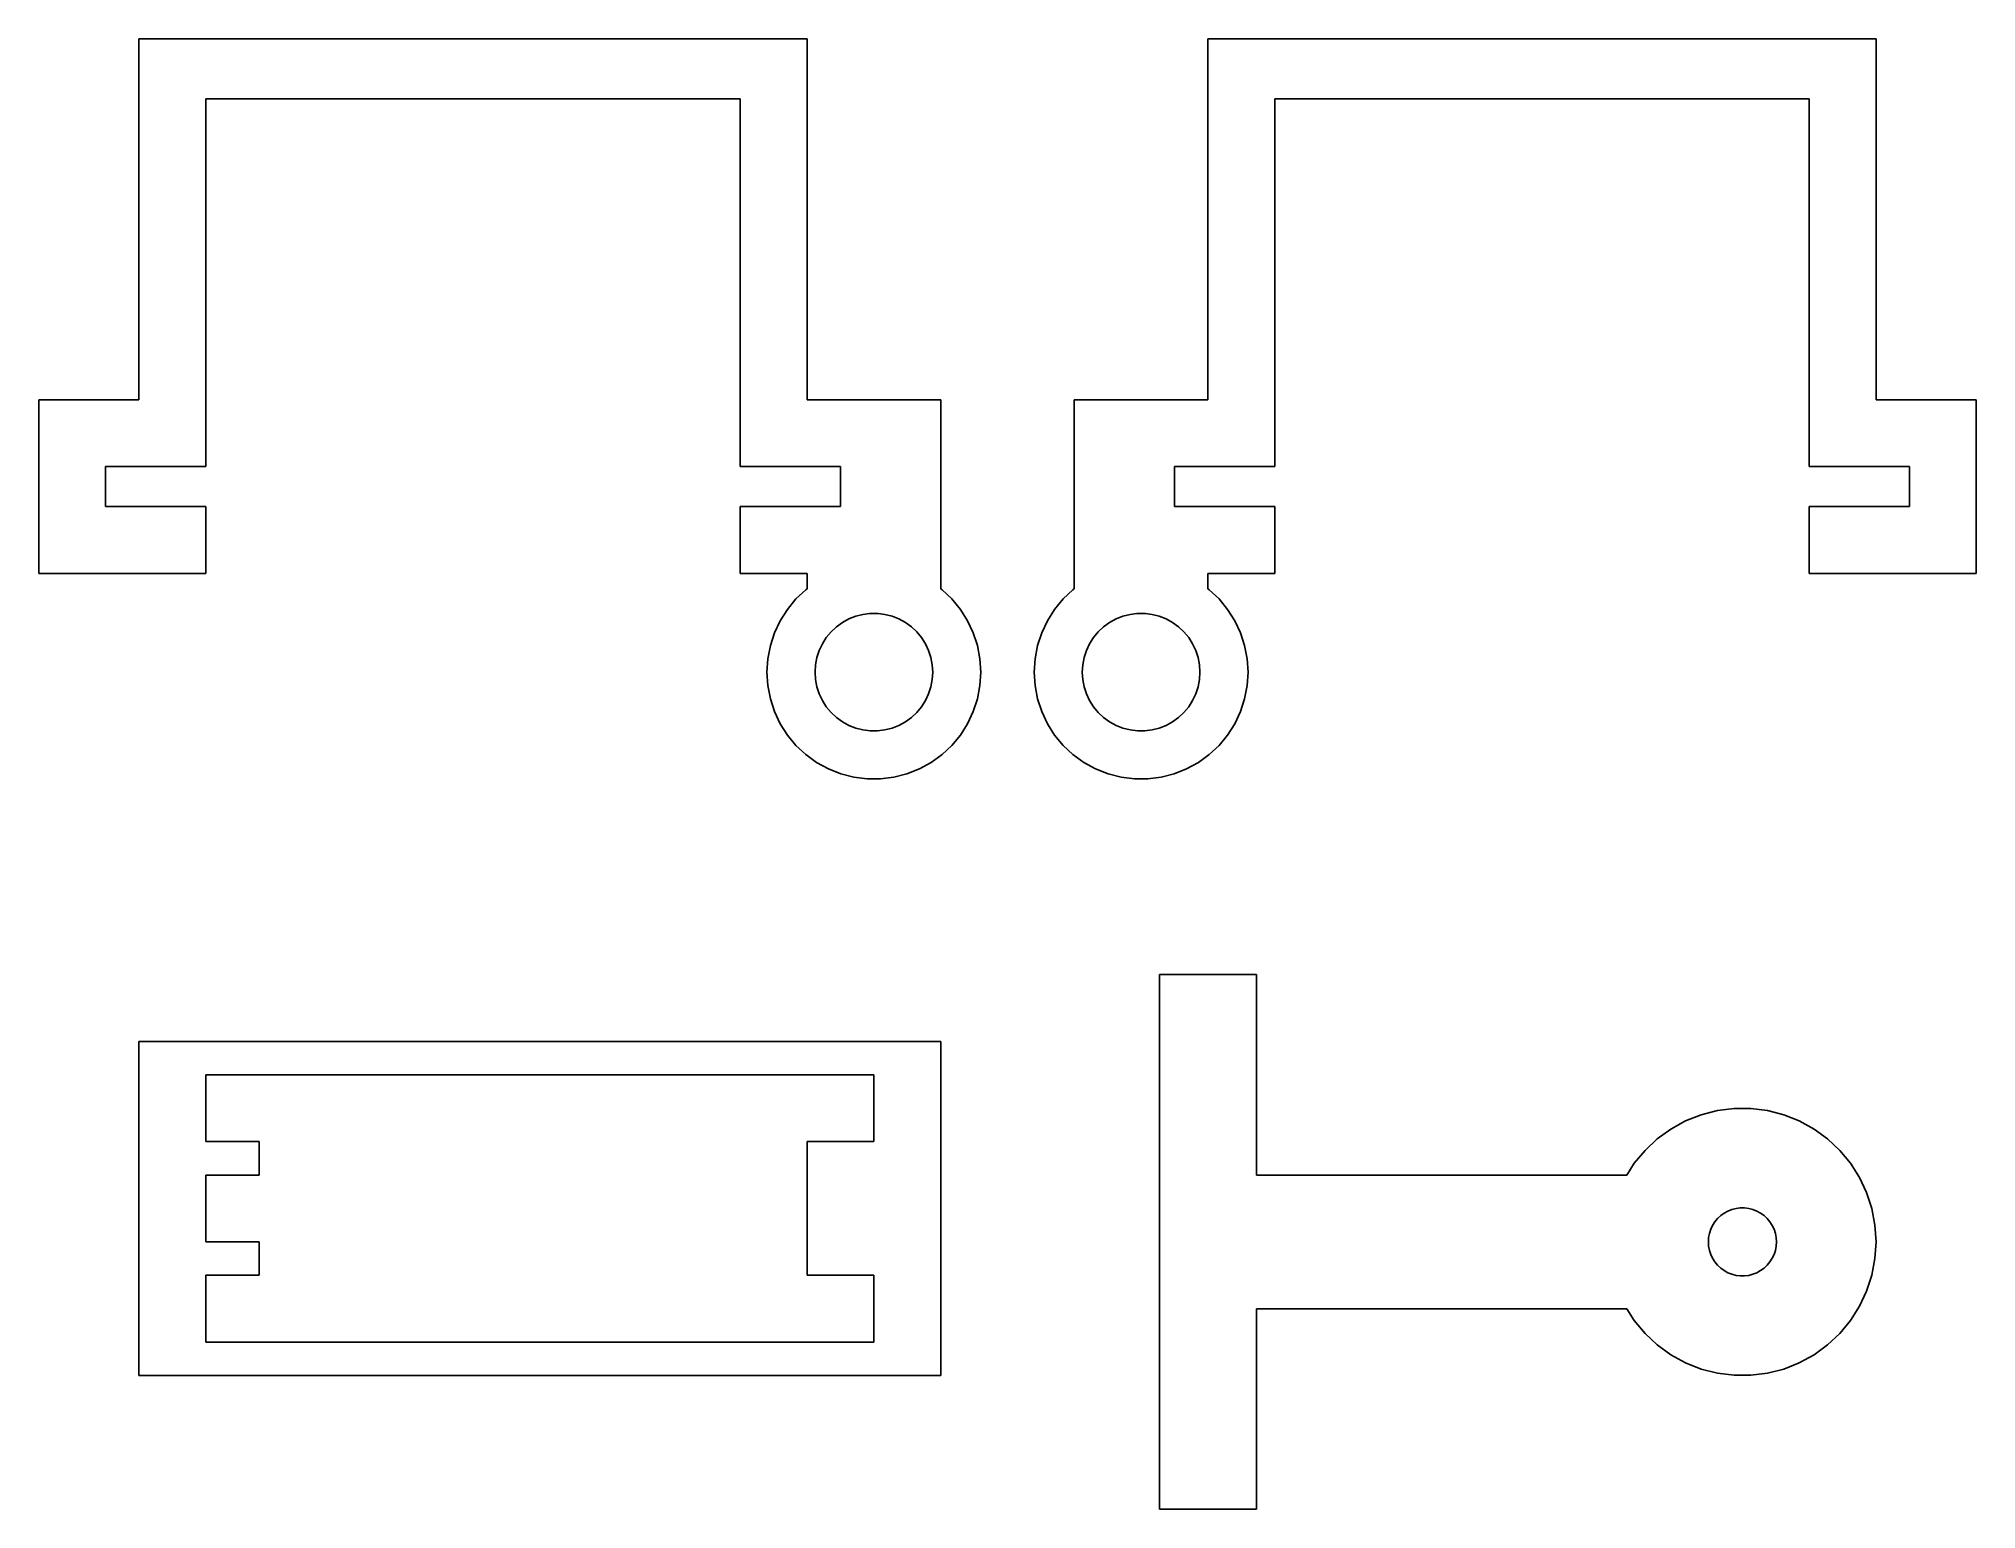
# Model space of a CAD drawing. Header units: metres. Extents: x -8 to 138, y -10 to 100.
import ezdxf

# ---------------------------------------------------------------- set-up
doc = ezdxf.new("R2010")
doc.units = ezdxf.units.M

msp = doc.modelspace()

# ---------------------------------------------------------------- linework, layer by layer
for p, q in [((50, 100), (0, 100)), ((0, 100), (0, 73)), ((50, 73), (50, 100)), ((130, 100), (80, 100)), ((80, 100), (80, 73)), ((130, 73), (130, 100)), ((5, 68), (5, 95.5)), ((5, 95.5), (45, 95.5)), ((45, 95.5), (45, 68)), ((85, 68), (85, 95.5)), ((85, 95.5), (125, 95.5)), ((125, 95.5), (125, 68)), ((0, 73), (-7.5, 73)), ((-7.5, 73), (-7.5, 60)), ((60, 73), (50, 73)), ((60, 58.8513), (60, 73)), ((80, 73), (70, 73)), ((70, 73), (70, 58.8513)), ((137.5, 73), (130, 73)), ((137.5, 60), (137.5, 73)), ((-2.5, 65), (-2.5, 68)), ((-2.5, 68), (5, 68)), ((45, 68), (52.5, 68)), ((52.5, 68), (52.5, 65)), ((77.5, 65), (77.5, 68)), ((77.5, 68), (85, 68)), ((125, 68), (132.5, 68)), ((132.5, 68), (132.5, 65)), ((5, 65), (-2.5, 65)), ((5, 60), (5, 65)), ((52.5, 65), (45, 65)), ((45, 65), (45, 60)), ((85, 65), (77.5, 65)), ((85, 60), (85, 65)), ((132.5, 65), (125, 65)), ((125, 65), (125, 60)), ((-7.5, 60), (5, 60)), ((45, 60), (50, 60)), ((50, 60), (50, 58.8513)), ((80, 58.8513), (80, 60)), ((80, 60), (85, 60)), ((125, 60), (137.5, 60)), ((49.1683, 58.0914), (48.5279, 57.3173)), ((49.9006, 58.7791), (49.1683, 58.0914)), ((50, 58.8513), (49.9006, 58.7791)), ((60.0994, 58.7791), (60, 58.8513)), ((60.8317, 58.0914), (60.0994, 58.7791)), ((61.4721, 57.3173), (60.8317, 58.0914)), ((69.1683, 58.0914), (68.5279, 57.3173)), ((69.9006, 58.7791), (69.1683, 58.0914)), ((70, 58.8513), (69.9006, 58.7791)), ((80.0994, 58.7791), (80, 58.8513)), ((80.8317, 58.0914), (80.0994, 58.7791)), ((81.4721, 57.3173), (80.8317, 58.0914)), ((48.5279, 57.3173), (47.9895, 56.469)), ((52.6424, 56.33), (53.1266, 56.5962)), ((53.1266, 56.5962), (53.6403, 56.7996)), ((53.6403, 56.7996), (54.1755, 56.937)), ((54.1755, 56.937), (54.6738, 57)), ((54.6738, 57), (55.3262, 57)), ((55.3262, 57), (55.8245, 56.937)), ((55.8245, 56.937), (56.3597, 56.7996)), ((56.3597, 56.7996), (56.8734, 56.5962)), ((56.8734, 56.5962), (57.3576, 56.33)), ((62.0105, 56.469), (61.4721, 57.3173)), ((68.5279, 57.3173), (67.9895, 56.469)), ((72.6424, 56.33), (73.1266, 56.5962)), ((73.1266, 56.5962), (73.6403, 56.7996)), ((73.6403, 56.7996), (74.1755, 56.937)), ((74.1755, 56.937), (74.6738, 57)), ((74.6738, 57), (75.3262, 57)), ((75.3262, 57), (75.8245, 56.937)), ((75.8245, 56.937), (76.3597, 56.7996)), ((76.3597, 56.7996), (76.8734, 56.5962)), ((76.8734, 56.5962), (77.3576, 56.33)), ((82.0105, 56.469), (81.4721, 57.3173)), ((47.5618, 55.56), (47.2513, 54.6045)), ((47.9895, 56.469), (47.5618, 55.56)), ((51.1443, 54.7347), (51.4403, 55.2012)), ((51.4403, 55.2012), (51.7925, 55.627)), ((51.7925, 55.627), (52.1953, 56.0052)), ((52.1953, 56.0052), (52.6424, 56.33)), ((57.3576, 56.33), (57.8047, 56.0052)), ((57.8047, 56.0052), (58.2075, 55.627)), ((58.2075, 55.627), (58.5597, 55.2012)), ((58.5597, 55.2012), (58.8557, 54.7347)), ((62.4382, 55.56), (62.0105, 56.469)), ((62.7487, 54.6045), (62.4382, 55.56)), ((67.5618, 55.56), (67.2513, 54.6045)), ((67.9895, 56.469), (67.5618, 55.56)), ((71.1443, 54.7347), (71.4403, 55.2012)), ((71.4403, 55.2012), (71.7925, 55.627)), ((71.7925, 55.627), (72.1953, 56.0052)), ((72.1953, 56.0052), (72.6424, 56.33)), ((77.3576, 56.33), (77.8047, 56.0052)), ((77.8047, 56.0052), (78.2075, 55.627)), ((78.2075, 55.627), (78.5597, 55.2012)), ((78.5597, 55.2012), (78.8557, 54.7347)), ((82.4382, 55.56), (82.0105, 56.469)), ((82.7487, 54.6045), (82.4382, 55.56)), ((47.2513, 54.6045), (47.0631, 53.6176)), ((50.6347, 53.1664), (50.7382, 53.7092)), ((50.7382, 53.7092), (50.909, 54.2347)), ((50.909, 54.2347), (51.1443, 54.7347)), ((58.8557, 54.7347), (59.091, 54.2347)), ((59.091, 54.2347), (59.2618, 53.7092)), ((59.2618, 53.7092), (59.3653, 53.1664)), ((62.9369, 53.6176), (62.7487, 54.6045)), ((67.2513, 54.6045), (67.0631, 53.6176)), ((70.6347, 53.1664), (70.7382, 53.7092)), ((70.7382, 53.7092), (70.909, 54.2347)), ((70.909, 54.2347), (71.1443, 54.7347)), ((78.8557, 54.7347), (79.091, 54.2347)), ((79.091, 54.2347), (79.2618, 53.7092)), ((79.2618, 53.7092), (79.3653, 53.1664)), ((82.9369, 53.6176), (82.7487, 54.6045)), ((47.0631, 53.6176), (47, 52.615)), ((47, 52.615), (47.0631, 51.6123)), ((50.6, 52.615), (50.6347, 53.1664)), ((50.6347, 52.0635), (50.6, 52.615)), ((59.3653, 53.1664), (59.4, 52.615)), ((59.4, 52.615), (59.3653, 52.0635)), ((63, 52.615), (62.9369, 53.6176)), ((62.9369, 51.6123), (63, 52.615)), ((67.0631, 53.6176), (67, 52.615)), ((67, 52.615), (67.0631, 51.6123)), ((70.6, 52.615), (70.6347, 53.1664)), ((70.6347, 52.0635), (70.6, 52.615)), ((79.3653, 53.1664), (79.4, 52.615)), ((79.4, 52.615), (79.3653, 52.0635)), ((83, 52.615), (82.9369, 53.6176)), ((82.9369, 51.6123), (83, 52.615)), ((47.0631, 51.6123), (47.2513, 50.6255)), ((50.7382, 51.5208), (50.6347, 52.0635)), ((50.909, 50.9952), (50.7382, 51.5208)), ((51.1443, 50.4953), (50.909, 50.9952)), ((59.091, 50.9952), (58.8557, 50.4953)), ((59.2618, 51.5208), (59.091, 50.9952)), ((59.3653, 52.0635), (59.2618, 51.5208)), ((62.7487, 50.6255), (62.9369, 51.6123)), ((67.0631, 51.6123), (67.2513, 50.6255)), ((70.7382, 51.5208), (70.6347, 52.0635)), ((70.909, 50.9952), (70.7382, 51.5208)), ((71.1443, 50.4953), (70.909, 50.9952)), ((79.091, 50.9952), (78.8557, 50.4953)), ((79.2618, 51.5208), (79.091, 50.9952)), ((79.3653, 52.0635), (79.2618, 51.5208)), ((82.7487, 50.6255), (82.9369, 51.6123)), ((47.2513, 50.6255), (47.5618, 49.67)), ((47.5618, 49.67), (47.9895, 48.761)), ((51.4403, 50.0287), (51.1443, 50.4953)), ((51.7925, 49.603), (51.4403, 50.0287)), ((52.1953, 49.2247), (51.7925, 49.603)), ((58.2075, 49.603), (57.8047, 49.2247)), ((58.5597, 50.0287), (58.2075, 49.603)), ((58.8557, 50.4953), (58.5597, 50.0287)), ((62.0105, 48.761), (62.4382, 49.67)), ((62.4382, 49.67), (62.7487, 50.6255)), ((67.2513, 50.6255), (67.5618, 49.67)), ((67.5618, 49.67), (67.9895, 48.761)), ((71.4403, 50.0287), (71.1443, 50.4953)), ((71.7925, 49.603), (71.4403, 50.0287)), ((72.1953, 49.2247), (71.7925, 49.603)), ((78.2075, 49.603), (77.8047, 49.2247)), ((78.5597, 50.0287), (78.2075, 49.603)), ((78.8557, 50.4953), (78.5597, 50.0287)), ((82.0105, 48.761), (82.4382, 49.67)), ((82.4382, 49.67), (82.7487, 50.6255)), ((47.9895, 48.761), (48.5279, 47.9127)), ((48.5279, 47.9127), (49.1683, 47.1386)), ((52.6424, 48.8999), (52.1953, 49.2247)), ((53.1266, 48.6338), (52.6424, 48.8999)), ((53.6403, 48.4303), (53.1266, 48.6338)), ((54.1755, 48.2929), (53.6403, 48.4303)), ((54.7237, 48.2237), (54.1755, 48.2929)), ((55.2763, 48.2237), (54.7237, 48.2237)), ((55.8245, 48.2929), (55.2763, 48.2237)), ((56.3597, 48.4303), (55.8245, 48.2929)), ((56.8734, 48.6338), (56.3597, 48.4303)), ((57.3576, 48.8999), (56.8734, 48.6338)), ((57.8047, 49.2247), (57.3576, 48.8999)), ((60.8317, 47.1386), (61.4721, 47.9127)), ((61.4721, 47.9127), (62.0105, 48.761)), ((67.9895, 48.761), (68.5279, 47.9127)), ((68.5279, 47.9127), (69.1683, 47.1386)), ((72.6424, 48.8999), (72.1953, 49.2247)), ((73.1266, 48.6338), (72.6424, 48.8999)), ((73.6403, 48.4303), (73.1266, 48.6338)), ((74.1755, 48.2929), (73.6403, 48.4303)), ((74.7237, 48.2237), (74.1755, 48.2929)), ((75.2763, 48.2237), (74.7237, 48.2237)), ((75.8245, 48.2929), (75.2763, 48.2237)), ((76.3597, 48.4303), (75.8245, 48.2929)), ((76.8734, 48.6338), (76.3597, 48.4303)), ((77.3576, 48.8999), (76.8734, 48.6338)), ((77.8047, 49.2247), (77.3576, 48.8999)), ((80.8317, 47.1386), (81.4721, 47.9127)), ((81.4721, 47.9127), (82.0105, 48.761)), ((49.1683, 47.1386), (49.9006, 46.4509)), ((49.9006, 46.4509), (50.7134, 45.8604)), ((59.2866, 45.8604), (60.0994, 46.4509)), ((60.0994, 46.4509), (60.8317, 47.1386)), ((69.1683, 47.1386), (69.9006, 46.4509)), ((69.9006, 46.4509), (70.7134, 45.8604)), ((79.2866, 45.8604), (80.0994, 46.4509)), ((80.0994, 46.4509), (80.8317, 47.1386)), ((50.7134, 45.8604), (51.5938, 45.3764)), ((51.5938, 45.3764), (52.5279, 45.0065)), ((52.5279, 45.0065), (53.501, 44.7567)), ((56.499, 44.7567), (57.4721, 45.0065)), ((57.4721, 45.0065), (58.4062, 45.3764)), ((58.4062, 45.3764), (59.2866, 45.8604)), ((70.7134, 45.8604), (71.5938, 45.3764)), ((71.5938, 45.3764), (72.5279, 45.0065)), ((72.5279, 45.0065), (73.501, 44.7567)), ((76.499, 44.7567), (77.4721, 45.0065)), ((77.4721, 45.0065), (78.4062, 45.3764)), ((78.4062, 45.3764), (79.2866, 45.8604)), ((53.501, 44.7567), (54.4977, 44.6308)), ((54.4977, 44.6308), (55.5023, 44.6308)), ((55.5023, 44.6308), (56.499, 44.7567)), ((73.501, 44.7567), (74.4977, 44.6308)), ((74.4977, 44.6308), (75.5023, 44.6308)), ((75.5023, 44.6308), (76.499, 44.7567)), ((83.625, 30), (76.375, 30)), ((76.375, 30), (76.375, -10)), ((83.625, 15), (83.625, 30)), ((60, 25), (0, 25)), ((0, 25), (0, 0)), ((60, 0), (60, 25)), ((5, 17.5), (5, 22.5)), ((5, 22.5), (55, 22.5)), ((55, 22.5), (55, 17.5)), ((115.742, 19.0483), (114.642, 18.4433)), ((116.91, 19.5106), (115.742, 19.0483)), ((118.126, 19.8229), (116.91, 19.5106)), ((119.372, 19.9803), (118.126, 19.8229)), ((120.628, 19.9803), (119.372, 19.9803)), ((121.874, 19.8229), (120.628, 19.9803)), ((123.09, 19.5106), (121.874, 19.8229)), ((124.258, 19.0483), (123.09, 19.5106)), ((125.358, 18.4433), (124.258, 19.0483)), ((9, 17.5), (5, 17.5)), ((9, 15), (9, 17.5)), ((55, 17.5), (50, 17.5)), ((50, 17.5), (50, 7.5)), ((113.626, 17.7051), (112.71, 16.8455)), ((114.642, 18.4433), (113.626, 17.7051)), ((126.374, 17.7051), (125.358, 18.4433)), ((127.29, 16.8455), (126.374, 17.7051)), ((112.71, 16.8455), (111.91, 15.8778)), ((128.09, 15.8778), (127.29, 16.8455)), ((5, 10), (5, 15)), ((5, 15), (9, 15)), ((111.353, 15), (83.625, 15)), ((111.91, 15.8778), (111.353, 15)), ((128.763, 14.8175), (128.09, 15.8778)), ((129.298, 13.6812), (128.763, 14.8175)), ((129.686, 12.4869), (129.298, 13.6812)), ((117.937, 11.4988), (118.141, 11.7456)), ((118.141, 11.7456), (118.375, 11.9648)), ((118.375, 11.9648), (118.634, 12.153)), ((118.634, 12.153), (118.914, 12.3073)), ((118.914, 12.3073), (119.212, 12.4252)), ((119.212, 12.4252), (119.522, 12.5048)), ((119.522, 12.5048), (119.84, 12.545)), ((119.84, 12.545), (120.16, 12.545)), ((120.16, 12.545), (120.478, 12.5048)), ((120.478, 12.5048), (120.788, 12.4252)), ((120.788, 12.4252), (121.086, 12.3073)), ((121.086, 12.3073), (121.366, 12.153)), ((121.366, 12.153), (121.625, 11.9648)), ((121.625, 11.9648), (121.859, 11.7456)), ((121.859, 11.7456), (122.063, 11.4988)), ((129.921, 11.2533), (129.686, 12.4869)), ((117.45, 10), (117.47, 10.3196)), ((117.47, 10.3196), (117.53, 10.6342)), ((117.53, 10.6342), (117.629, 10.9387)), ((117.629, 10.9387), (117.765, 11.2285)), ((117.765, 11.2285), (117.937, 11.4988)), ((122.063, 11.4988), (122.235, 11.2285)), ((122.235, 11.2285), (122.371, 10.9387)), ((122.371, 10.9387), (122.47, 10.6342)), ((122.47, 10.6342), (122.53, 10.3196)), ((122.53, 10.3196), (122.55, 10)), ((130, 10), (129.921, 11.2533)), ((9, 10), (5, 10)), ((9, 7.5), (9, 10)), ((117.47, 9.68039), (117.45, 10)), ((117.53, 9.36583), (117.47, 9.68039)), ((117.629, 9.06128), (117.53, 9.36583)), ((117.765, 8.77151), (117.629, 9.06128)), ((117.937, 8.50114), (117.765, 8.77151)), ((122.235, 8.77151), (122.063, 8.50114)), ((122.371, 9.06128), (122.235, 8.77151)), ((122.47, 9.36583), (122.371, 9.06128)), ((122.53, 9.68039), (122.47, 9.36583)), ((122.55, 10), (122.53, 9.68039)), ((129.686, 7.51309), (129.921, 8.74666)), ((129.921, 8.74666), (130, 10)), ((5, 2.5), (5, 7.5)), ((5, 7.5), (9, 7.5)), ((50, 7.5), (55, 7.5)), ((55, 7.5), (55, 2.5)), ((118.141, 8.25439), (117.937, 8.50114)), ((118.375, 8.03519), (118.141, 8.25439)), ((118.634, 7.84695), (118.375, 8.03519)), ((118.914, 7.69269), (118.634, 7.84695)), ((119.212, 7.5748), (118.914, 7.69269)), ((119.522, 7.49516), (119.212, 7.5748)), ((119.84, 7.45502), (119.522, 7.49516)), ((120.16, 7.45502), (119.84, 7.45502)), ((120.478, 7.49516), (120.16, 7.45502)), ((120.788, 7.5748), (120.478, 7.49516)), ((121.086, 7.69269), (120.788, 7.5748)), ((121.366, 7.84695), (121.086, 7.69269)), ((121.625, 8.03519), (121.366, 7.84695)), ((121.859, 8.25439), (121.625, 8.03519)), ((122.063, 8.50114), (121.859, 8.25439)), ((129.298, 6.31874), (129.686, 7.51309)), ((128.763, 5.18245), (129.298, 6.31874)), ((83.625, 5), (111.353, 5)), ((83.625, -10), (83.625, 5)), ((111.353, 5), (111.91, 4.12215)), ((128.09, 4.12215), (128.763, 5.18245)), ((111.91, 4.12215), (112.71, 3.15453)), ((112.71, 3.15453), (113.626, 2.29486)), ((126.374, 2.29486), (127.29, 3.15453)), ((127.29, 3.15453), (128.09, 4.12215)), ((55, 2.5), (5, 2.5)), ((113.626, 2.29486), (114.642, 1.55672)), ((114.642, 1.55672), (115.742, 0.95172)), ((124.258, 0.95172), (125.358, 1.55672)), ((125.358, 1.55672), (126.374, 2.29486)), ((0, 0), (60, 0)), ((115.742, 0.95172), (116.91, 0.48943)), ((116.91, 0.48943), (118.126, 0.17712)), ((118.126, 0.17712), (119.372, 0.01973)), ((119.372, 0.01973), (120.628, 0.01973)), ((120.628, 0.01973), (121.874, 0.17712)), ((121.874, 0.17712), (123.09, 0.48943)), ((123.09, 0.48943), (124.258, 0.95172)), ((76.375, -10), (83.625, -10))]:
    msp.add_line(p, q)

doc.saveas('drawing.dxf')
